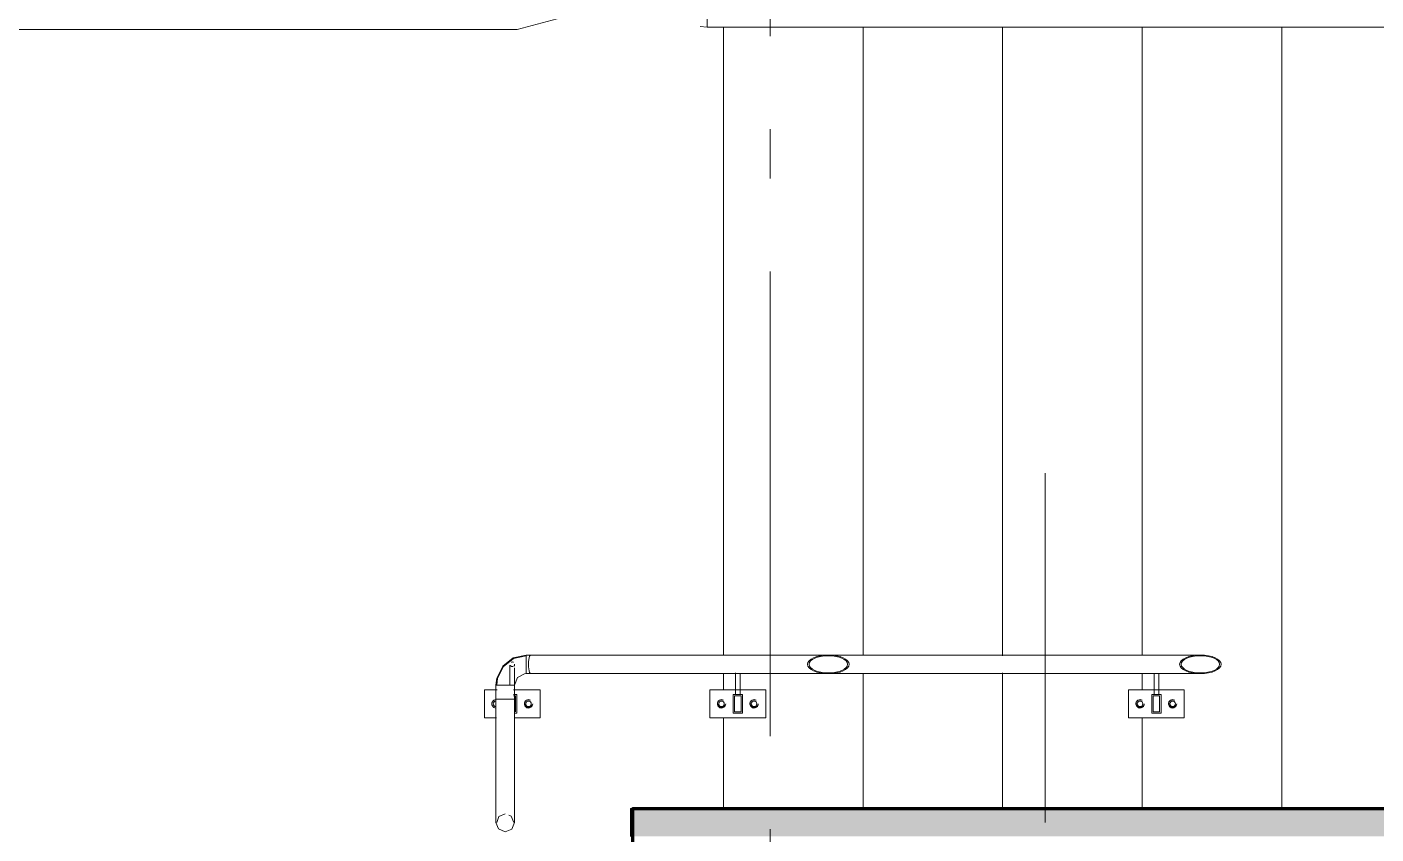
# Model space of a CAD drawing. Header units: millimetres. Extents: x -537608 to 253996, y -217170 to 186033.
# Drawn here: x -367374 to -364473, y -210195 to -208459 of the extents above; entities that cross this region are included whole.
import ezdxf

# ---------------------------------------------------------------- set-up
doc = ezdxf.new("R2010")
doc.units = ezdxf.units.MM
doc.layers.add('16) Лак 1.6м', color=160, linetype='Continuous', lineweight=90)
doc.layers.add('PDF _Геометрия', color=7, linetype='Continuous')
doc.layers.add('PDF _Сплошная заливка', color=7, linetype='Continuous', true_color=0xffffff)

msp = doc.modelspace()

# ---------------------------------------------------------------- hatches: boundary and pattern name
at = {"layer": 'PDF _Сплошная заливка', "true_color": 0x56bc34, "transparency": 33554559}
msp.add_hatch(color=85, dxfattribs=at).paths.add_polyline_path([(-361966.4865, -210199.6586), (-361966.4865, -210139.6558), (-366076.2015, -210139.6558), (-366076.2015, -210199.6586), (-363436.7393, -210199.6586)])

# ---------------------------------------------------------------- linework, layer by layer
at = {"layer": '16) Лак 1.6м'}
msp.add_lwpolyline([(-366071.3574, -211749.6569), (-366071.3574, -210139.6558), (-361900.6298, -210139.6558), (-361900.6298, -210139.6558)], dxfattribs=at)
at = {"layer": 'PDF _Геометрия', "color": 253, "lineweight": 9, "true_color": 0xaaaaaa}
for p, q in [((-365776.2002, -207478.6898), (-365776.2002, -208478.6899)), ((-366319.804, -208464.3168), (-366169.8034, -208424.1254)), ((-367519.8008, -208464.3168), (-366319.804, -208464.3168)), ((-365876.2006, -209810.4905), (-365876.2006, -208459.6578)), ((-365876.2006, -208459.6578), (-365876.2006, -209810.4905)), ((-365576.1993, -209810.6025), (-365576.1993, -208459.6578)), ((-365576.1993, -208459.6578), (-365576.1993, -209810.6025)), ((-365276.2066, -209811.2871), (-365276.2066, -208459.6578)), ((-365276.2066, -208459.6578), (-365276.2066, -209811.2871)), ((-364976.2052, -209810.9771), (-364976.2052, -208459.6578)), ((-364976.2052, -208459.6578), (-364976.2052, -209810.9771)), ((-364676.2039, -210139.6558), (-364676.2039, -208459.6578)), ((-364676.2039, -208459.6578), (-364676.2039, -210139.6558)), ((-365776.2002, -208678.6908), (-365776.2002, -208784.5214)), ((-365776.2002, -208984.5223), (-365776.2002, -209984.5224)), ((-365876.2006, -209884.6555), (-365876.2006, -209848.8217)), ((-365876.2006, -209848.8217), (-365876.2006, -209884.6555)), ((-365576.1993, -210139.6558), (-365576.1993, -209848.7097)), ((-365576.1993, -209848.7097), (-365576.1993, -210139.6558)), ((-365276.2066, -210139.6558), (-365276.2066, -209848.0251)), ((-365276.2066, -209848.0251), (-365276.2066, -210139.6558)), ((-364976.2052, -209884.6555), (-364976.2052, -209848.3351)), ((-364976.2052, -209848.3351), (-364976.2052, -209884.6555)), ((-365876.2006, -210139.6558), (-365876.2006, -209944.6584)), ((-365876.2006, -209944.6584), (-365876.2006, -210139.6558)), ((-364976.2052, -210139.6558), (-364976.2052, -209944.6584)), ((-364976.2052, -209944.6584), (-364976.2052, -210139.6558)), ((-365776.2002, -210184.5233), (-365776.2002, -210290.3583))]:
    msp.add_line(p, q, dxfattribs=at)
at = {"layer": 'PDF _Геометрия', "lineweight": 9}
for p, q in [((-365911.2077, -208419.6559), (-365911.2077, -208459.6578)), ((-365926.752, -208457.7718), (-365911.2077, -208459.6578)), ((-365911.2077, -208459.6578), (-365926.752, -208457.7718)), ((-365911.2077, -208459.6578), (-361706.2029, -208459.6578)), ((-365184.8782, -210169.6551), (-365184.8782, -209418.5795)), ((-366328.5279, -209815.9332), (-366300.66, -209809.6551)), ((-366300.66, -209809.6551), (-366328.5279, -209815.9332)), ((-366328.1834, -209817.4316), (-366300.66, -209811.1579)), ((-366300.66, -209811.1579), (-366328.1834, -209817.4316)), ((-366290.9373, -209809.6551), (-366300.66, -209809.6551)), ((-366300.66, -209809.6551), (-366290.9373, -209809.6551)), ((-366300.66, -209810.3398), (-366300.66, -209809.6551)), ((-366300.66, -209809.6551), (-366300.66, -209810.3398)), ((-366300.66, -209810.3398), (-366300.66, -209809.6551)), ((-366300.66, -209809.6551), (-366300.66, -209810.3398)), ((-366300.66, -209809.6551), (-366300.66, -209810.3398)), ((-366300.66, -209810.3398), (-366300.66, -209809.6551)), ((-366300.66, -209809.6551), (-366300.66, -209810.3398)), ((-366300.66, -209810.3398), (-366300.66, -209809.6551)), ((-366300.66, -209812.3377), (-366300.66, -209810.3398)), ((-366300.66, -209810.3398), (-366300.66, -209812.3377)), ((-366300.66, -209812.3377), (-366300.66, -209810.3398)), ((-366300.66, -209810.3398), (-366300.66, -209812.3377)), ((-366300.66, -209810.3398), (-366300.66, -209812.3377)), ((-366300.66, -209812.3377), (-366300.66, -209810.3398)), ((-366300.66, -209810.3398), (-366300.66, -209812.3377)), ((-366300.66, -209812.3377), (-366300.66, -209810.3398)), ((-366300.66, -209811.7866), (-366300.66, -209811.1579)), ((-366300.66, -209811.1579), (-366300.66, -209811.7866)), ((-366300.66, -209811.7866), (-366300.66, -209811.1579)), ((-366300.66, -209811.1579), (-366300.66, -209811.7866)), ((-366300.66, -209811.1579), (-366300.66, -209811.7866)), ((-366300.66, -209811.7866), (-366300.66, -209811.1579)), ((-366300.66, -209811.1579), (-366300.66, -209811.7866)), ((-366300.66, -209811.7866), (-366300.66, -209811.1579)), ((-366300.66, -209813.6338), (-366300.66, -209811.7866)), ((-366300.66, -209811.7866), (-366300.66, -209813.6338)), ((-366300.66, -209813.6338), (-366300.66, -209811.7866)), ((-366300.66, -209811.7866), (-366300.66, -209813.6338)), ((-366300.66, -209811.7866), (-366300.66, -209813.6338)), ((-366300.66, -209813.6338), (-366300.66, -209811.7866)), ((-366300.66, -209811.7866), (-366300.66, -209813.6338)), ((-366300.66, -209813.6338), (-366300.66, -209811.7866)), ((-366300.66, -209815.5155), (-366300.66, -209812.3377)), ((-366300.66, -209812.3377), (-366300.66, -209815.5155)), ((-366300.66, -209815.5155), (-366300.66, -209812.3377)), ((-366300.66, -209812.3377), (-366300.66, -209815.5155)), ((-366300.66, -209812.3377), (-366300.66, -209815.5155)), ((-366300.66, -209815.5155), (-366300.66, -209812.3377)), ((-366300.66, -209812.3377), (-366300.66, -209815.5155)), ((-366300.66, -209815.5155), (-366300.66, -209812.3377)), ((-366300.66, -209816.5748), (-366300.66, -209813.6338)), ((-366300.66, -209813.6338), (-366300.66, -209816.5748)), ((-366300.66, -209816.5748), (-366300.66, -209813.6338)), ((-366300.66, -209813.6338), (-366300.66, -209816.5748)), ((-366300.66, -209813.6338), (-366300.66, -209816.5748)), ((-366300.66, -209816.5748), (-366300.66, -209813.6338)), ((-366300.66, -209813.6338), (-366300.66, -209816.5748)), ((-366300.66, -209816.5748), (-366300.66, -209813.6338)), ((-366293.2969, -209812.3377), (-366294.2786, -209815.5155)), ((-366292.1601, -209810.3398), (-366293.2969, -209812.3377)), ((-366290.9373, -209809.6551), (-366292.1601, -209810.3398)), ((-365650.9413, -209809.6551), (-366290.9373, -209809.6551)), ((-364850.9378, -209809.6551), (-365650.9413, -209809.6551)), ((-366363.776, -209859.1128), (-366351.0133, -209833.5529)), ((-366351.0133, -209833.5529), (-366363.776, -209859.1128)), ((-366362.5445, -209860.4348), (-366350.264, -209835.0169)), ((-366350.264, -209835.0169), (-366362.5445, -209860.4348)), ((-366351.0133, -209833.5529), (-366328.5279, -209815.9332)), ((-366328.5279, -209815.9332), (-366351.0133, -209833.5529)), ((-366350.264, -209835.0169), (-366328.1834, -209817.4316)), ((-366328.1834, -209817.4316), (-366350.264, -209835.0169)), ((-366335.6584, -209831.6454), (-366335.6584, -209838.2765)), ((-366335.6584, -209838.2765), (-366335.6584, -209831.6454)), ((-366335.6584, -209838.2765), (-366335.6584, -209854.6562)), ((-366335.6584, -209854.6562), (-366335.6584, -209838.2765)), ((-366334.1944, -209833.1912), (-366334.9867, -209832.1578)), ((-366334.9867, -209832.1578), (-366334.1944, -209833.1912)), ((-366333.161, -209833.9879), (-366334.1944, -209833.1912)), ((-366334.1944, -209833.1912), (-366333.161, -209833.9879)), ((-366333.161, -209825.3243), (-366331.9553, -209824.8249)), ((-366331.9553, -209824.8249), (-366333.161, -209825.3243)), ((-366331.9553, -209834.4873), (-366333.161, -209833.9879)), ((-366333.161, -209833.9879), (-366331.9553, -209834.4873)), ((-366331.9553, -209824.8249), (-366330.6636, -209824.657)), ((-366330.6636, -209824.657), (-366331.9553, -209824.8249)), ((-366330.6636, -209834.6552), (-366331.9553, -209834.4873)), ((-366331.9553, -209834.4873), (-366330.6636, -209834.6552)), ((-366330.6636, -209824.657), (-366329.3631, -209824.8249)), ((-366329.3631, -209824.8249), (-366330.6636, -209824.657)), ((-366330.6636, -209834.6552), (-366329.3631, -209834.4873)), ((-366329.3631, -209834.4873), (-366330.6636, -209834.6552)), ((-366329.3631, -209824.8249), (-366328.1575, -209825.3243)), ((-366328.1575, -209825.3243), (-366329.3631, -209824.8249)), ((-366329.3631, -209834.4873), (-366328.1575, -209833.9879)), ((-366328.1575, -209833.9879), (-366329.3631, -209834.4873)), ((-366325.8324, -209830.9522), (-366326.3318, -209832.1578)), ((-366326.3318, -209832.1578), (-366325.8324, -209830.9522)), ((-366325.6601, -209833.9534), (-366325.6601, -209829.6561)), ((-366325.6601, -209829.6561), (-366325.6601, -209833.9534)), ((-366325.6601, -209851.1211), (-366325.6601, -209836.9417)), ((-366325.6601, -209836.9417), (-366325.6601, -209851.1211)), ((-366300.66, -209819.6578), (-366300.66, -209815.5155)), ((-366300.66, -209815.5155), (-366300.66, -209819.6578)), ((-366300.66, -209819.6578), (-366300.66, -209815.5155)), ((-366300.66, -209815.5155), (-366300.66, -209819.6578)), ((-366300.66, -209815.5155), (-366300.66, -209819.6578)), ((-366300.66, -209819.6578), (-366300.66, -209815.5155)), ((-366300.66, -209815.5155), (-366300.66, -209819.6578)), ((-366300.66, -209819.6578), (-366300.66, -209815.5155)), ((-366300.66, -209820.407), (-366300.66, -209816.5748)), ((-366300.66, -209816.5748), (-366300.66, -209820.407)), ((-366300.66, -209820.407), (-366300.66, -209816.5748)), ((-366300.66, -209816.5748), (-366300.66, -209820.407)), ((-366300.66, -209816.5748), (-366300.66, -209820.407)), ((-366300.66, -209820.407), (-366300.66, -209816.5748)), ((-366300.66, -209816.5748), (-366300.66, -209820.407)), ((-366300.66, -209820.407), (-366300.66, -209816.5748)), ((-366300.66, -209824.4804), (-366300.66, -209819.6578)), ((-366300.66, -209819.6578), (-366300.66, -209824.4804)), ((-366300.66, -209824.4804), (-366300.66, -209819.6578)), ((-366300.66, -209819.6578), (-366300.66, -209824.4804)), ((-366300.66, -209819.6578), (-366300.66, -209824.4804)), ((-366300.66, -209824.4804), (-366300.66, -209819.6578)), ((-366300.66, -209819.6578), (-366300.66, -209824.4804)), ((-366300.66, -209824.4804), (-366300.66, -209819.6578)), ((-366300.66, -209824.8679), (-366300.66, -209820.407)), ((-366300.66, -209820.407), (-366300.66, -209824.8679)), ((-366300.66, -209824.8679), (-366300.66, -209820.407)), ((-366300.66, -209820.407), (-366300.66, -209824.8679)), ((-366300.66, -209820.407), (-366300.66, -209824.8679)), ((-366300.66, -209824.8679), (-366300.66, -209820.407)), ((-366300.66, -209820.407), (-366300.66, -209824.8679)), ((-366300.66, -209824.8679), (-366300.66, -209820.407)), ((-366300.66, -209829.6561), (-366300.66, -209824.4804)), ((-366300.66, -209824.4804), (-366300.66, -209829.6561)), ((-366300.66, -209829.6561), (-366300.66, -209824.4804)), ((-366300.66, -209824.4804), (-366300.66, -209829.6561)), ((-366300.66, -209824.4804), (-366300.66, -209829.6561)), ((-366300.66, -209829.6561), (-366300.66, -209824.4804)), ((-366300.66, -209824.4804), (-366300.66, -209829.6561)), ((-366300.66, -209829.6561), (-366300.66, -209824.4804)), ((-366300.66, -209829.6561), (-366300.66, -209824.8679)), ((-366300.66, -209824.8679), (-366300.66, -209829.6561)), ((-366300.66, -209829.6561), (-366300.66, -209824.8679)), ((-366300.66, -209824.8679), (-366300.66, -209829.6561)), ((-366300.66, -209824.8679), (-366300.66, -209829.6561)), ((-366300.66, -209829.6561), (-366300.66, -209824.8679)), ((-366300.66, -209824.8679), (-366300.66, -209829.6561)), ((-366300.66, -209829.6561), (-366300.66, -209824.8679)), ((-366300.66, -209829.6561), (-366300.66, -209834.8318)), ((-366300.66, -209834.8318), (-366300.66, -209829.6561)), ((-366300.66, -209829.6561), (-366300.66, -209834.4443)), ((-366300.66, -209834.4443), (-366300.66, -209829.6561)), ((-366300.66, -209829.6561), (-366300.66, -209834.8318)), ((-366300.66, -209834.8318), (-366300.66, -209829.6561)), ((-366300.66, -209829.6561), (-366300.66, -209834.4443)), ((-366300.66, -209834.4443), (-366300.66, -209829.6561)), ((-366300.66, -209829.6561), (-366300.66, -209834.8318)), ((-366300.66, -209834.8318), (-366300.66, -209829.6561)), ((-366300.66, -209829.6561), (-366300.66, -209834.4443)), ((-366300.66, -209834.4443), (-366300.66, -209829.6561)), ((-366300.66, -209829.6561), (-366300.66, -209834.8318)), ((-366300.66, -209834.8318), (-366300.66, -209829.6561)), ((-366300.66, -209829.6561), (-366300.66, -209834.4443)), ((-366300.66, -209834.4443), (-366300.66, -209829.6561)), ((-366300.66, -209834.4443), (-366300.66, -209838.9052)), ((-366300.66, -209838.9052), (-366300.66, -209834.4443)), ((-366300.66, -209834.4443), (-366300.66, -209838.9052)), ((-366300.66, -209838.9052), (-366300.66, -209834.4443)), ((-366300.66, -209834.4443), (-366300.66, -209838.9052)), ((-366300.66, -209838.9052), (-366300.66, -209834.4443)), ((-366300.66, -209834.4443), (-366300.66, -209838.9052)), ((-366300.66, -209838.9052), (-366300.66, -209834.4443)), ((-366300.66, -209834.8318), (-366300.66, -209839.6544)), ((-366300.66, -209839.6544), (-366300.66, -209834.8318)), ((-366300.66, -209834.8318), (-366300.66, -209839.6544)), ((-366300.66, -209839.6544), (-366300.66, -209834.8318)), ((-366300.66, -209834.8318), (-366300.66, -209839.6544)), ((-366300.66, -209839.6544), (-366300.66, -209834.8318)), ((-366300.66, -209834.8318), (-366300.66, -209839.6544)), ((-366300.66, -209839.6544), (-366300.66, -209834.8318)), ((-366300.66, -209838.9052), (-366300.66, -209842.7374)), ((-366300.66, -209842.7374), (-366300.66, -209838.9052)), ((-366300.66, -209838.9052), (-366300.66, -209842.7374)), ((-366300.66, -209842.7374), (-366300.66, -209838.9052)), ((-366300.66, -209838.9052), (-366300.66, -209842.7374)), ((-366300.66, -209842.7374), (-366300.66, -209838.9052)), ((-366300.66, -209838.9052), (-366300.66, -209842.7374)), ((-366300.66, -209842.7374), (-366300.66, -209838.9052)), ((-366300.66, -209839.6544), (-366300.66, -209843.7967)), ((-366300.66, -209843.7967), (-366300.66, -209839.6544)), ((-366300.66, -209839.6544), (-366300.66, -209843.7967)), ((-366300.66, -209843.7967), (-366300.66, -209839.6544)), ((-366300.66, -209839.6544), (-366300.66, -209843.7967)), ((-366300.66, -209843.7967), (-366300.66, -209839.6544)), ((-366300.66, -209839.6544), (-366300.66, -209843.7967)), ((-366300.66, -209843.7967), (-366300.66, -209839.6544)), ((-366300.66, -209842.7374), (-366300.66, -209845.6784)), ((-366300.66, -209845.6784), (-366300.66, -209842.7374)), ((-366300.66, -209842.7374), (-366300.66, -209845.6784)), ((-366300.66, -209845.6784), (-366300.66, -209842.7374)), ((-366300.66, -209842.7374), (-366300.66, -209845.6784)), ((-366300.66, -209845.6784), (-366300.66, -209842.7374)), ((-366300.66, -209842.7374), (-366300.66, -209845.6784)), ((-366300.66, -209845.6784), (-366300.66, -209842.7374)), ((-366295.5015, -209824.4804), (-366295.6565, -209829.6561)), ((-366295.6565, -209829.6561), (-366295.5015, -209834.8318)), ((-366295.0278, -209819.6578), (-366295.5015, -209824.4804)), ((-366295.5015, -209834.8318), (-366295.0278, -209839.6544)), ((-366294.2786, -209815.5155), (-366295.0278, -209819.6578)), ((-366295.0278, -209839.6544), (-366294.2786, -209843.7967)), ((-366365.662, -209874.6572), (-366363.776, -209859.1128)), ((-366363.776, -209859.1128), (-366365.662, -209874.6572)), ((-366364.1635, -209874.6572), (-366362.5445, -209860.4348)), ((-366362.5445, -209860.4348), (-366364.1635, -209874.6572)), ((-366335.6584, -209854.6562), (-366335.6584, -209874.6572)), ((-366335.6584, -209874.6572), (-366335.6584, -209854.6562)), ((-366325.6601, -209854.6562), (-366325.6601, -209851.1211)), ((-366325.6601, -209851.1211), (-366325.6601, -209854.6562)), ((-366325.6601, -209854.6562), (-366325.6601, -209894.6581)), ((-366325.6601, -209894.6581), (-366325.6601, -209854.6562)), ((-366325.6601, -209874.6572), (-366319.5457, -209858.2775)), ((-366319.5457, -209858.2775), (-366325.6601, -209874.6572)), ((-366319.5457, -209858.2775), (-366304.1908, -209849.9068)), ((-366304.1908, -209849.9068), (-366319.5457, -209858.2775)), ((-366304.1908, -209849.9068), (-366300.66, -209849.6571)), ((-366300.66, -209849.6571), (-366304.1908, -209849.9068)), ((-366300.66, -209843.7967), (-366300.66, -209846.9788)), ((-366300.66, -209846.9788), (-366300.66, -209843.7967)), ((-366300.66, -209843.7967), (-366300.66, -209846.9788)), ((-366300.66, -209846.9788), (-366300.66, -209843.7967)), ((-366300.66, -209843.7967), (-366300.66, -209846.9788)), ((-366300.66, -209846.9788), (-366300.66, -209843.7967)), ((-366300.66, -209843.7967), (-366300.66, -209846.9788)), ((-366300.66, -209846.9788), (-366300.66, -209843.7967)), ((-366300.66, -209845.6784), (-366300.66, -209847.5256)), ((-366300.66, -209847.5256), (-366300.66, -209845.6784)), ((-366300.66, -209845.6784), (-366300.66, -209847.5256)), ((-366300.66, -209847.5256), (-366300.66, -209845.6784)), ((-366300.66, -209845.6784), (-366300.66, -209847.5256)), ((-366300.66, -209847.5256), (-366300.66, -209845.6784)), ((-366300.66, -209845.6784), (-366300.66, -209847.5256)), ((-366300.66, -209847.5256), (-366300.66, -209845.6784)), ((-366300.66, -209846.9788), (-366300.66, -209848.9767)), ((-366300.66, -209848.9767), (-366300.66, -209846.9788)), ((-366300.66, -209846.9788), (-366300.66, -209848.9767)), ((-366300.66, -209848.9767), (-366300.66, -209846.9788)), ((-366300.66, -209846.9788), (-366300.66, -209848.9767)), ((-366300.66, -209848.9767), (-366300.66, -209846.9788)), ((-366300.66, -209846.9788), (-366300.66, -209848.9767)), ((-366300.66, -209848.9767), (-366300.66, -209846.9788)), ((-366300.66, -209847.5256), (-366300.66, -209848.1543)), ((-366300.66, -209848.1543), (-366300.66, -209847.5256)), ((-366300.66, -209847.5256), (-366300.66, -209848.1543)), ((-366300.66, -209848.1543), (-366300.66, -209847.5256)), ((-366300.66, -209847.5256), (-366300.66, -209848.1543)), ((-366300.66, -209848.1543), (-366300.66, -209847.5256)), ((-366300.66, -209847.5256), (-366300.66, -209848.1543)), ((-366300.66, -209848.1543), (-366300.66, -209847.5256)), ((-366300.66, -209848.9767), (-366300.66, -209849.6571)), ((-366300.66, -209849.6571), (-366300.66, -209848.9767)), ((-366300.66, -209848.9767), (-366300.66, -209849.6571)), ((-366300.66, -209849.6571), (-366300.66, -209848.9767)), ((-366300.66, -209848.9767), (-366300.66, -209849.6571)), ((-366300.66, -209849.6571), (-366300.66, -209848.9767)), ((-366300.66, -209848.9767), (-366300.66, -209849.6571)), ((-366300.66, -209849.6571), (-366300.66, -209848.9767)), ((-366290.9373, -209849.6571), (-366300.66, -209849.6571)), ((-366300.66, -209849.6571), (-366290.9373, -209849.6571)), ((-366294.2786, -209843.7967), (-366293.2969, -209846.9788)), ((-366293.2969, -209846.9788), (-366292.1601, -209848.9767)), ((-366292.1601, -209848.9767), (-366290.9373, -209849.6571)), ((-366290.9373, -209849.6571), (-365650.9413, -209849.6571)), ((-365850.658, -209848.0165), (-365850.658, -209854.6562)), ((-365850.658, -209854.6562), (-365850.658, -209848.8131)), ((-365850.658, -209854.6562), (-365850.658, -209894.6581)), ((-365850.658, -209894.6581), (-365850.658, -209854.6562)), ((-365840.6596, -209854.6562), (-365840.6596, -209851.1211)), ((-365840.6596, -209851.1211), (-365840.6596, -209854.6562)), ((-365840.6596, -209854.6562), (-365840.6596, -209894.6581)), ((-365840.6596, -209894.6581), (-365840.6596, -209854.6562)), ((-365650.9413, -209849.6571), (-364850.9378, -209849.6571)), ((-364950.6626, -209849.3298), (-364950.6626, -209854.6562)), ((-364950.6626, -209854.6562), (-364950.6626, -209894.6581)), ((-364940.6557, -209854.6562), (-364940.6557, -209851.1211)), ((-364940.6557, -209894.6581), (-364940.6557, -209854.6562)), ((-366390.6621, -209944.6584), (-366390.6621, -209884.6555)), ((-366390.6621, -209884.6555), (-366362.9837, -209884.6555)), ((-366364.9816, -209874.6572), (-366365.662, -209874.6572)), ((-366365.662, -209874.6572), (-366364.9816, -209874.6572)), ((-366364.9816, -209874.6572), (-366365.662, -209874.6572)), ((-366365.662, -209874.6572), (-366365.662, -209904.6564)), ((-366365.1539, -209874.6572), (-366365.662, -209874.6572)), ((-366365.662, -209874.6572), (-366365.1539, -209874.6572)), ((-366364.9816, -209874.6572), (-366365.662, -209874.6572)), ((-366365.662, -209874.6572), (-366365.662, -209904.6564)), ((-366364.9816, -209874.6572), (-366365.662, -209874.6572)), ((-366365.662, -209874.6572), (-366364.9816, -209874.6572)), ((-366363.6813, -209874.6572), (-366365.1539, -209874.6572)), ((-366365.1539, -209874.6572), (-366363.6813, -209874.6572)), ((-366362.9837, -209874.6572), (-366364.9816, -209874.6572)), ((-366364.9816, -209874.6572), (-366362.9837, -209874.6572)), ((-366362.9837, -209874.6572), (-366364.9816, -209874.6572)), ((-366362.9837, -209874.6572), (-366364.9816, -209874.6572)), ((-366362.9837, -209874.6572), (-366364.9816, -209874.6572)), ((-366364.9816, -209874.6572), (-366362.9837, -209874.6572)), ((-366364.1635, -209874.6572), (-366363.5262, -209874.6572)), ((-366363.5262, -209874.6572), (-366364.1635, -209874.6572)), ((-366363.5262, -209874.6572), (-366364.1635, -209874.6572)), ((-366364.1635, -209874.6572), (-366363.5262, -209874.6572)), ((-366364.1635, -209874.6572), (-366363.5262, -209874.6572)), ((-366363.5262, -209874.6572), (-366364.1635, -209874.6572)), ((-366363.5262, -209874.6572), (-366364.1635, -209874.6572)), ((-366364.1635, -209874.6572), (-366363.5262, -209874.6572)), ((-366359.806, -209874.6572), (-366362.9837, -209874.6572)), ((-366359.806, -209874.6572), (-366362.9837, -209874.6572)), ((-366355.6637, -209874.6572), (-366359.806, -209874.6572)), ((-366355.6637, -209874.6572), (-366359.806, -209874.6572)), ((-366350.8325, -209874.6572), (-366355.6637, -209874.6572)), ((-366350.8325, -209874.6572), (-366355.6637, -209874.6572)), ((-366345.6567, -209874.6572), (-366350.8325, -209874.6572)), ((-366345.6567, -209874.6572), (-366350.8325, -209874.6572)), ((-366340.481, -209874.6572), (-366345.6567, -209874.6572)), ((-366341.2044, -209874.6572), (-366345.6567, -209874.6572)), ((-366336.976, -209874.6572), (-366341.2044, -209874.6572)), ((-366335.6584, -209874.6572), (-366340.481, -209874.6572)), ((-366331.5161, -209874.6572), (-366335.6584, -209874.6572)), ((-366328.3384, -209874.6572), (-366331.5161, -209874.6572)), ((-366328.3384, -209874.6572), (-366326.3404, -209874.6572)), ((-366326.3404, -209874.6572), (-366328.3384, -209874.6572)), ((-366328.3384, -209874.6572), (-366326.3404, -209874.6572)), ((-366326.3404, -209874.6572), (-366328.3384, -209874.6572)), ((-366328.3384, -209874.6572), (-366326.3404, -209874.6572)), ((-366326.3404, -209874.6572), (-366328.3384, -209874.6572)), ((-366328.3384, -209884.6555), (-366270.6564, -209884.6555)), ((-366320.6566, -209894.6581), (-366328.3384, -209894.6581)), ((-366328.3384, -209894.6581), (-366320.6566, -209894.6581)), ((-366323.6622, -209897.655), (-366328.3384, -209897.655)), ((-366328.3384, -209897.655), (-366323.6622, -209897.655)), ((-366328.1575, -209894.6581), (-366327.1241, -209894.6581)), ((-366327.1241, -209894.6581), (-366328.1575, -209894.6581)), ((-366328.1575, -209894.6581), (-366327.1241, -209894.6581)), ((-366327.1241, -209894.6581), (-366328.1575, -209894.6581)), ((-366327.7872, -209874.6572), (-366327.1585, -209874.6572)), ((-366327.1585, -209874.6572), (-366327.7872, -209874.6572)), ((-366327.7872, -209874.6572), (-366327.1585, -209874.6572)), ((-366327.1585, -209874.6572), (-366327.7872, -209874.6572)), ((-366327.7872, -209874.6572), (-366327.1585, -209874.6572)), ((-366327.1585, -209874.6572), (-366327.7872, -209874.6572)), ((-366327.7872, -209874.6572), (-366327.1585, -209874.6572)), ((-366327.1585, -209874.6572), (-366327.7872, -209874.6572)), ((-366326.1596, -209874.6572), (-366327.6408, -209874.6572)), ((-366327.6408, -209874.6572), (-366326.1596, -209874.6572)), ((-366327.1241, -209894.6581), (-366326.3318, -209894.6581)), ((-366326.3318, -209894.6581), (-366327.1241, -209894.6581)), ((-366327.1241, -209894.6581), (-366326.3318, -209894.6581)), ((-366326.3318, -209894.6581), (-366327.1241, -209894.6581)), ((-366326.3404, -209874.6572), (-366325.6601, -209874.6572)), ((-366325.6601, -209874.6572), (-366326.3404, -209874.6572)), ((-366326.3404, -209874.6572), (-366325.6601, -209874.6572)), ((-366325.6601, -209874.6572), (-366326.3404, -209874.6572)), ((-366326.3404, -209874.6572), (-366325.6601, -209874.6572)), ((-366325.6601, -209874.6572), (-366326.3404, -209874.6572)), ((-366326.3318, -209894.6581), (-366325.8324, -209894.6581)), ((-366325.8324, -209894.6581), (-366326.3318, -209894.6581)), ((-366326.3318, -209894.6581), (-366325.8324, -209894.6581)), ((-366325.8324, -209894.6581), (-366326.3318, -209894.6581)), ((-366325.6601, -209874.6572), (-366326.1596, -209874.6572)), ((-366326.1596, -209874.6572), (-366325.6601, -209874.6572)), ((-366325.8324, -209894.6581), (-366325.6601, -209894.6581)), ((-366325.6601, -209894.6581), (-366325.8324, -209894.6581)), ((-366325.8324, -209894.6581), (-366325.6601, -209894.6581)), ((-366325.6601, -209894.6581), (-366325.8324, -209894.6581)), ((-366325.6601, -209904.6564), (-366325.6601, -209874.6572)), ((-366325.6601, -209874.6572), (-366325.6601, -209904.6564)), ((-366323.6622, -209897.655), (-366323.6622, -209931.6545)), ((-366320.6566, -209934.6557), (-366320.6566, -209894.6581)), ((-366270.6564, -209884.6555), (-366270.6564, -209944.6584)), ((-365905.6617, -209944.6584), (-365905.6617, -209884.6555)), ((-365905.6617, -209884.6555), (-365785.656, -209884.6555)), ((-365855.6615, -209894.6581), (-365835.6562, -209894.6581)), ((-365835.6562, -209894.6581), (-365855.6615, -209894.6581)), ((-365855.6615, -209894.6581), (-365855.6615, -209934.6557)), ((-365838.6617, -209897.655), (-365852.6559, -209897.655)), ((-365852.6559, -209897.655), (-365838.6617, -209897.655)), ((-365852.6559, -209931.6545), (-365852.6559, -209897.655)), ((-365850.4857, -209894.6581), (-365850.658, -209894.6581)), ((-365850.658, -209894.6581), (-365850.4857, -209894.6581)), ((-365850.4857, -209894.6581), (-365850.658, -209894.6581)), ((-365850.658, -209894.6581), (-365850.4857, -209894.6581)), ((-365849.9862, -209894.6581), (-365850.4857, -209894.6581)), ((-365850.4857, -209894.6581), (-365849.9862, -209894.6581)), ((-365849.9862, -209894.6581), (-365850.4857, -209894.6581)), ((-365850.4857, -209894.6581), (-365849.9862, -209894.6581)), ((-365849.194, -209894.6581), (-365849.9862, -209894.6581)), ((-365849.9862, -209894.6581), (-365849.194, -209894.6581)), ((-365849.194, -209894.6581), (-365849.9862, -209894.6581)), ((-365849.9862, -209894.6581), (-365849.194, -209894.6581)), ((-365848.1605, -209894.6581), (-365849.194, -209894.6581)), ((-365849.194, -209894.6581), (-365848.1605, -209894.6581)), ((-365848.1605, -209894.6581), (-365849.194, -209894.6581)), ((-365849.194, -209894.6581), (-365848.1605, -209894.6581)), ((-365846.9549, -209894.6581), (-365848.1605, -209894.6581)), ((-365848.1605, -209894.6581), (-365846.9549, -209894.6581)), ((-365846.9549, -209894.6581), (-365848.1605, -209894.6581)), ((-365848.1605, -209894.6581), (-365846.9549, -209894.6581)), ((-365845.6631, -209894.6581), (-365846.9549, -209894.6581)), ((-365846.9549, -209894.6581), (-365845.6631, -209894.6581)), ((-365845.6631, -209894.6581), (-365846.9549, -209894.6581)), ((-365846.9549, -209894.6581), (-365845.6631, -209894.6581)), ((-365845.6631, -209894.6581), (-365844.3627, -209894.6581)), ((-365844.3627, -209894.6581), (-365845.6631, -209894.6581)), ((-365845.6631, -209894.6581), (-365844.3627, -209894.6581)), ((-365844.3627, -209894.6581), (-365845.6631, -209894.6581)), ((-365844.3627, -209894.6581), (-365843.1571, -209894.6581)), ((-365843.1571, -209894.6581), (-365844.3627, -209894.6581)), ((-365844.3627, -209894.6581), (-365843.1571, -209894.6581)), ((-365843.1571, -209894.6581), (-365844.3627, -209894.6581)), ((-365843.1571, -209894.6581), (-365842.1237, -209894.6581)), ((-365842.1237, -209894.6581), (-365843.1571, -209894.6581)), ((-365843.1571, -209894.6581), (-365842.1237, -209894.6581)), ((-365842.1237, -209894.6581), (-365843.1571, -209894.6581)), ((-365842.1237, -209894.6581), (-365841.3314, -209894.6581)), ((-365841.3314, -209894.6581), (-365842.1237, -209894.6581)), ((-365842.1237, -209894.6581), (-365841.3314, -209894.6581)), ((-365841.3314, -209894.6581), (-365842.1237, -209894.6581)), ((-365841.3314, -209894.6581), (-365840.8319, -209894.6581)), ((-365840.8319, -209894.6581), (-365841.3314, -209894.6581)), ((-365841.3314, -209894.6581), (-365840.8319, -209894.6581)), ((-365840.8319, -209894.6581), (-365841.3314, -209894.6581)), ((-365840.8319, -209894.6581), (-365840.6596, -209894.6581)), ((-365840.6596, -209894.6581), (-365840.8319, -209894.6581)), ((-365840.8319, -209894.6581), (-365840.6596, -209894.6581)), ((-365840.6596, -209894.6581), (-365840.8319, -209894.6581)), ((-365838.6617, -209897.655), (-365838.6617, -209931.6545)), ((-365835.6562, -209934.6557), (-365835.6562, -209894.6581)), ((-365785.656, -209884.6555), (-365785.656, -209944.6584)), ((-365005.6577, -209944.6584), (-365005.6577, -209884.6555)), ((-365005.6577, -209884.6555), (-364885.6606, -209884.6555)), ((-364955.6575, -209894.6581), (-364935.6608, -209894.6581)), ((-364935.6608, -209894.6581), (-364955.6575, -209894.6581)), ((-364955.6575, -209894.6581), (-364955.6575, -209934.6557)), ((-364938.6578, -209897.655), (-364952.6605, -209897.655)), ((-364952.6605, -209897.655), (-364938.6578, -209897.655)), ((-364952.6605, -209931.6545), (-364952.6605, -209897.655)), ((-364950.4904, -209894.6581), (-364950.6626, -209894.6581)), ((-364950.6626, -209894.6581), (-364950.4904, -209894.6581)), ((-364949.9909, -209894.6581), (-364950.4904, -209894.6581)), ((-364950.4904, -209894.6581), (-364949.9909, -209894.6581)), ((-364949.1986, -209894.6581), (-364949.9909, -209894.6581)), ((-364949.9909, -209894.6581), (-364949.1986, -209894.6581)), ((-364948.1566, -209894.6581), (-364949.1986, -209894.6581)), ((-364949.1986, -209894.6581), (-364948.1566, -209894.6581)), ((-364946.9509, -209894.6581), (-364948.1566, -209894.6581)), ((-364948.1566, -209894.6581), (-364946.9509, -209894.6581)), ((-364945.6592, -209894.6581), (-364946.9509, -209894.6581)), ((-364946.9509, -209894.6581), (-364945.6592, -209894.6581)), ((-364945.6592, -209894.6581), (-364944.3673, -209894.6581)), ((-364944.3673, -209894.6581), (-364945.6592, -209894.6581)), ((-364944.3673, -209894.6581), (-364943.1617, -209894.6581)), ((-364943.1617, -209894.6581), (-364944.3673, -209894.6581)), ((-364943.1617, -209894.6581), (-364942.1197, -209894.6581)), ((-364942.1197, -209894.6581), (-364943.1617, -209894.6581)), ((-364942.1197, -209894.6581), (-364941.3274, -209894.6581)), ((-364941.3274, -209894.6581), (-364942.1197, -209894.6581)), ((-364941.3274, -209894.6581), (-364940.8279, -209894.6581)), ((-364940.8279, -209894.6581), (-364941.3274, -209894.6581)), ((-364940.8279, -209894.6581), (-364940.6557, -209894.6581)), ((-364940.6557, -209894.6581), (-364940.8279, -209894.6581)), ((-364938.6578, -209897.655), (-364938.6578, -209931.6545)), ((-364935.6608, -209934.6557), (-364935.6608, -209894.6581)), ((-364885.6606, -209884.6555), (-364885.6606, -209944.6584)), ((-366374.3513, -209912.3253), (-366374.6613, -209914.6548)), ((-366374.6613, -209914.6548), (-366374.3513, -209912.3253)), ((-366374.6613, -209914.6548), (-366374.3513, -209916.9843)), ((-366374.3513, -209916.9843), (-366374.6613, -209914.6548)), ((-366373.4557, -209910.1551), (-366374.3513, -209912.3253)), ((-366374.3513, -209916.9843), (-366373.4557, -209919.1544)), ((-366373.4557, -209919.1544), (-366374.3513, -209916.9843)), ((-366373.4557, -209910.1551), (-366372.0261, -209908.2907)), ((-366372.0261, -209908.2907), (-366373.4557, -209910.1551)), ((-366373.4557, -209919.1544), (-366372.0261, -209921.0189)), ((-366372.0261, -209921.0189), (-366373.4557, -209919.1544)), ((-366372.0261, -209908.2907), (-366370.1573, -209906.8611)), ((-366370.1573, -209906.8611), (-366372.0261, -209908.2907)), ((-366372.0261, -209921.0189), (-366370.1573, -209922.4527)), ((-366370.1573, -209922.4527), (-366372.0261, -209921.0189)), ((-366370.1573, -209906.8611), (-366367.9872, -209905.9612)), ((-366367.9872, -209905.9612), (-366370.1573, -209906.8611)), ((-366370.1573, -209922.4527), (-366367.9872, -209923.3484)), ((-366367.9872, -209923.3484), (-366370.1573, -209922.4527)), ((-366367.9872, -209905.9612), (-366365.662, -209905.6554)), ((-366365.662, -209905.6554), (-366367.9872, -209905.9612)), ((-366367.9872, -209923.3484), (-366365.662, -209923.6584)), ((-366365.662, -209923.6584), (-366367.9872, -209923.3484)), ((-366365.662, -209904.6564), (-366364.9816, -209904.6564)), ((-366364.9816, -209904.6564), (-366365.662, -209904.6564)), ((-366365.662, -209904.6564), (-366365.662, -210109.6565)), ((-366364.9816, -209904.6564), (-366362.9837, -209904.6564)), ((-366362.9837, -209904.6564), (-366364.9816, -209904.6564)), ((-366362.9837, -209904.6564), (-366359.806, -209904.6564)), ((-366359.806, -209904.6564), (-366362.9837, -209904.6564)), ((-366359.806, -209904.6564), (-366355.6637, -209904.6564)), ((-366355.6637, -209904.6564), (-366359.806, -209904.6564)), ((-366355.6637, -209904.6564), (-366350.8325, -209904.6564)), ((-366350.8325, -209904.6564), (-366355.6637, -209904.6564)), ((-366350.8325, -209904.6564), (-366345.6567, -209904.6564)), ((-366345.6567, -209904.6564), (-366350.8325, -209904.6564)), ((-366340.481, -209904.6564), (-366345.6567, -209904.6564)), ((-366345.6567, -209904.6564), (-366340.481, -209904.6564)), ((-366335.6584, -209904.6564), (-366340.481, -209904.6564)), ((-366340.481, -209904.6564), (-366335.6584, -209904.6564)), ((-366331.5161, -209904.6564), (-366335.6584, -209904.6564)), ((-366335.6584, -209904.6564), (-366331.5161, -209904.6564)), ((-366328.3384, -209904.6564), (-366331.5161, -209904.6564)), ((-366331.5161, -209904.6564), (-366328.3384, -209904.6564)), ((-366326.3404, -209904.6564), (-366328.3384, -209904.6564)), ((-366328.3384, -209904.6564), (-366326.3404, -209904.6564)), ((-366325.6601, -209904.6564), (-366326.3404, -209904.6564)), ((-366326.3404, -209904.6564), (-366325.6601, -209904.6564)), ((-366325.6601, -210109.6565), (-366325.6601, -209904.6564)), ((-366303.4502, -209910.1551), (-366302.0206, -209908.2907)), ((-366302.0206, -209908.2907), (-366300.1605, -209906.8611)), ((-366300.1605, -209906.8611), (-366297.9903, -209905.9612)), ((-366297.9903, -209905.9612), (-366295.6565, -209905.6554)), ((-366295.6565, -209905.6554), (-366291.1611, -209906.8611)), ((-365888.4552, -209910.1551), (-365887.0257, -209908.2907)), ((-365887.0257, -209908.2907), (-365885.157, -209906.8611)), ((-365885.157, -209906.8611), (-365882.9868, -209905.9612)), ((-365882.9868, -209905.9612), (-365880.6616, -209905.6554)), ((-365880.6616, -209905.6554), (-365876.1576, -209906.8611)), ((-365818.4498, -209910.1551), (-365817.0202, -209908.2907)), ((-365817.0202, -209908.2907), (-365815.1601, -209906.8611)), ((-365815.1601, -209906.8611), (-365812.9899, -209905.9612)), ((-365812.9899, -209905.9612), (-365810.6561, -209905.6554)), ((-365810.6561, -209905.6554), (-365806.1607, -209906.8611)), ((-364988.4513, -209910.1551), (-364987.0217, -209908.2907)), ((-364987.0217, -209908.2907), (-364985.1615, -209906.8611)), ((-364985.1615, -209906.8611), (-364982.9914, -209905.9612)), ((-364982.9914, -209905.9612), (-364980.6576, -209905.6554)), ((-364980.6576, -209905.6554), (-364976.1622, -209906.8611)), ((-364918.4544, -209910.1551), (-364917.0248, -209908.2907)), ((-364917.0248, -209908.2907), (-364915.1561, -209906.8611)), ((-364915.1561, -209906.8611), (-364912.9859, -209905.9612)), ((-364912.9859, -209905.9612), (-364910.6607, -209905.6554)), ((-364910.6607, -209905.6554), (-364906.1567, -209906.8611)), ((-366364.5855, -209944.6584), (-366390.6621, -209944.6584)), ((-366320.6566, -209934.6557), (-366326.3404, -209934.6557)), ((-366326.3404, -209934.6557), (-366320.6566, -209934.6557)), ((-366270.6564, -209944.6584), (-366326.3404, -209944.6584)), ((-365785.656, -209944.6584), (-365905.6617, -209944.6584)), ((-365835.6562, -209934.6557), (-365855.6615, -209934.6557)), ((-365855.6615, -209934.6557), (-365835.6562, -209934.6557)), ((-365852.6559, -209931.6545), (-365838.6617, -209931.6545)), ((-365838.6617, -209931.6545), (-365852.6559, -209931.6545)), ((-364885.6606, -209944.6584), (-365005.6577, -209944.6584)), ((-364935.6608, -209934.6557), (-364955.6575, -209934.6557)), ((-364955.6575, -209934.6557), (-364935.6608, -209934.6557)), ((-364952.6605, -209931.6545), (-364938.6578, -209931.6545)), ((-364938.6578, -209931.6545), (-364952.6605, -209931.6545)), ((-366365.662, -210120.8217), (-366365.662, -210109.6565)), ((-366365.662, -210109.6565), (-366365.662, -210136.3574)), ((-366365.662, -210145.8907), (-366365.662, -210120.8217)), ((-366325.6601, -210120.8217), (-366325.6601, -210109.6565)), ((-366325.6601, -210109.6565), (-366325.6601, -210136.3574)), ((-366325.6601, -210145.8907), (-366325.6601, -210120.8217)), ((-366365.662, -210136.3574), (-366365.662, -210157.4779)), ((-366365.662, -210163.3856), (-366365.662, -210145.8907)), ((-366365.662, -210157.4779), (-366365.662, -210168.6087)), ((-366359.3151, -210157.1808), (-366364.1635, -210169.6551)), ((-366345.6567, -210151.1569), (-366359.3151, -210157.1808)), ((-366333.1868, -210155.9967), (-366337.7339, -210154.2313)), ((-366327.1585, -210169.6551), (-366333.1868, -210155.9967)), ((-366325.6601, -210136.3574), (-366325.6601, -210157.4779)), ((-366325.6601, -210163.3856), (-366325.6601, -210145.8907)), ((-366325.6601, -210157.4779), (-366325.6601, -210168.6087)), ((-361966.4865, -210139.6558), (-366076.2015, -210139.6558)), ((-366076.2015, -210139.6558), (-366076.2015, -210199.6586)), ((-366365.662, -210169.6551), (-366365.662, -210163.3856)), ((-366365.662, -210168.6087), (-366365.662, -210169.6551)), ((-366359.9868, -210183.6061), (-366365.662, -210169.6551)), ((-366345.6567, -210189.656), (-366359.9868, -210183.6061)), ((-366331.7055, -210183.9851), (-366345.6567, -210189.656)), ((-366325.6601, -210169.6551), (-366331.7055, -210183.9851)), ((-366325.6601, -210169.6551), (-366325.6601, -210163.3856)), ((-366325.6601, -210168.6087), (-366325.6601, -210169.6551))]:
    msp.add_line(p, q, dxfattribs=at)
for centre in [(-366295.6623, -209914.6578), (-365880.6588, -209914.6579), (-365810.6619, -209914.6578), (-364980.6634, -209914.6579), (-364910.6579, -209914.6578)]:
    msp.add_circle(centre, 5.9996, dxfattribs=at)
for centre, radius, start, end in [((-366365.6555, -209914.6569), 6.0003, 90.0616686, 269.9383314), ((-366295.6573, -209914.6576), 9.0001, 60.028389, 0.0181266), ((-366295.3502, -209913.5116), 8.7679, 157.4917688, 352.5081513), ((-365880.6607, -209914.6518), 8.9986, 59.9713762, 359.9810065), ((-365880.3563, -209913.5156), 8.7684, 157.4645999, 352.5353201), ((-365810.6569, -209914.6577), 9.0001, 60.0288601, 0.0184332), ((-365810.3498, -209913.5116), 8.7679, 157.4917688, 352.5081512), ((-364980.6584, -209914.6577), 9.0001, 60.0288601, 0.0184332), ((-364980.3512, -209913.5116), 8.7679, 157.4919934, 352.5079267), ((-364910.6599, -209914.6518), 8.9986, 59.9709049, 359.9806995), ((-364910.3555, -209913.5157), 8.7684, 157.4643754, 352.5355447)]:
    msp.add_arc(centre, radius, start, end, dxfattribs=at)
at = {"layer": 'PDF _Геометрия', "lineweight": 20}
for centre, major_axis, ratio, start_param, end_param in [((-365650.9394, -209829.6551), (-44.7349, 0.0022), 0.447195465, 0.000158882, 6.283344189), ((-365650.9381, -209829.6565), (-41.382, 0.0024), 0.447220191, 0.000109842, 6.283295149), ((-364850.9388, -209829.6548), (44.6942, 0.0013), 0.447230992, 3.141592806, 9.424778113), ((-364850.9382, -209829.6563), (-41.3764, 0.003), 0.447151736, 0.0001509073209936368, 6.283336214500578)]:
    msp.add_ellipse(centre, major_axis=major_axis, ratio=ratio, start_param=start_param, end_param=end_param, dxfattribs=at)

doc.saveas('drawing.dxf')
